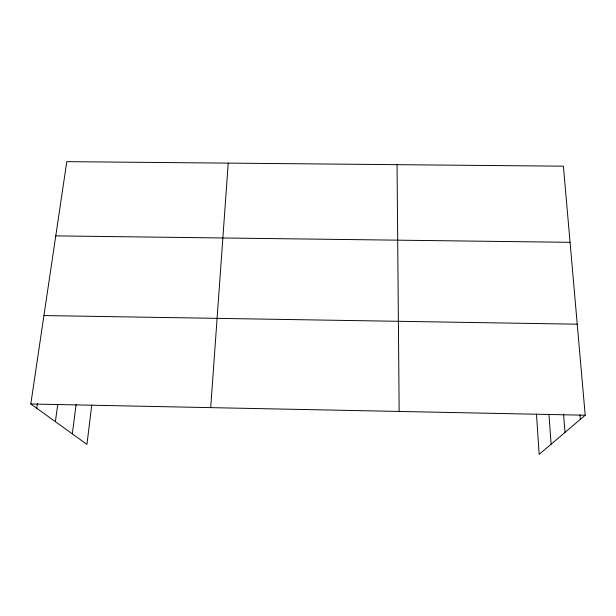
<?xml version="1.0" encoding="UTF-8"?>
<svg xmlns="http://www.w3.org/2000/svg" width="616" height="616" viewBox="0 0 616 616"><rect width="100%" height="100%" fill="white"/><g stroke="black" fill="none" stroke-linecap="round" stroke-linejoin="round"><path stroke-width="0.92" d="M210.695 407.63L228.22 163.117M91.776 404.897L86.941 444.39L30.8 403.988L66.79 161.646L563.401 166.181L585.2 415.215L539.169 454.354L536.474 414.029M72.326 433.872L76.114 404.543M55.378 421.675L57.696 404.774M36.729 408.254L37.414 403.588M55.763 235.882L570.07 242.327M43.936 315.561L577.231 324.193M30.8 403.988L585.2 415.215M579.933 414.838L580.318 419.365M563.555 414.067L564.995 432.393M548.941 414.106L551.112 444.198M397.043 164.665L399.16 411.45"/></g></svg>
